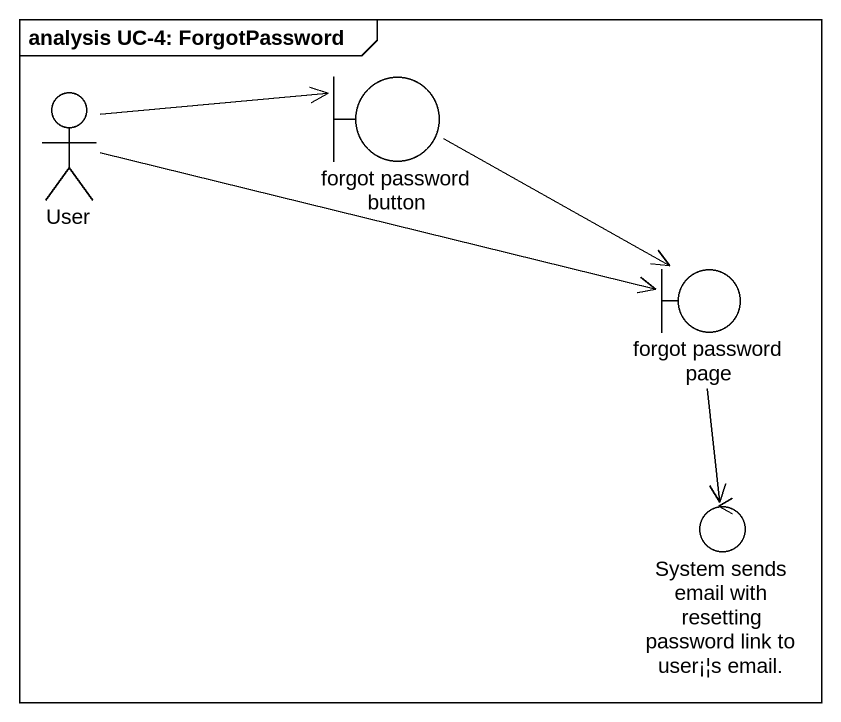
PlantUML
@startuml
mainframe analysis UC-4: ForgotPassword
actor User
boundary "forgot password button" as forgot_password_button
boundary "forgot password page" as forgot_password_page
control "System sends email with resetting password link to user¡¦s email." as System_sends_email_with
User -right-> forgot_password_button
User -right-> forgot_password_page
forgot_password_button -right-> forgot_password_page
forgot_password_page --> System_sends_email_with
@enduml
